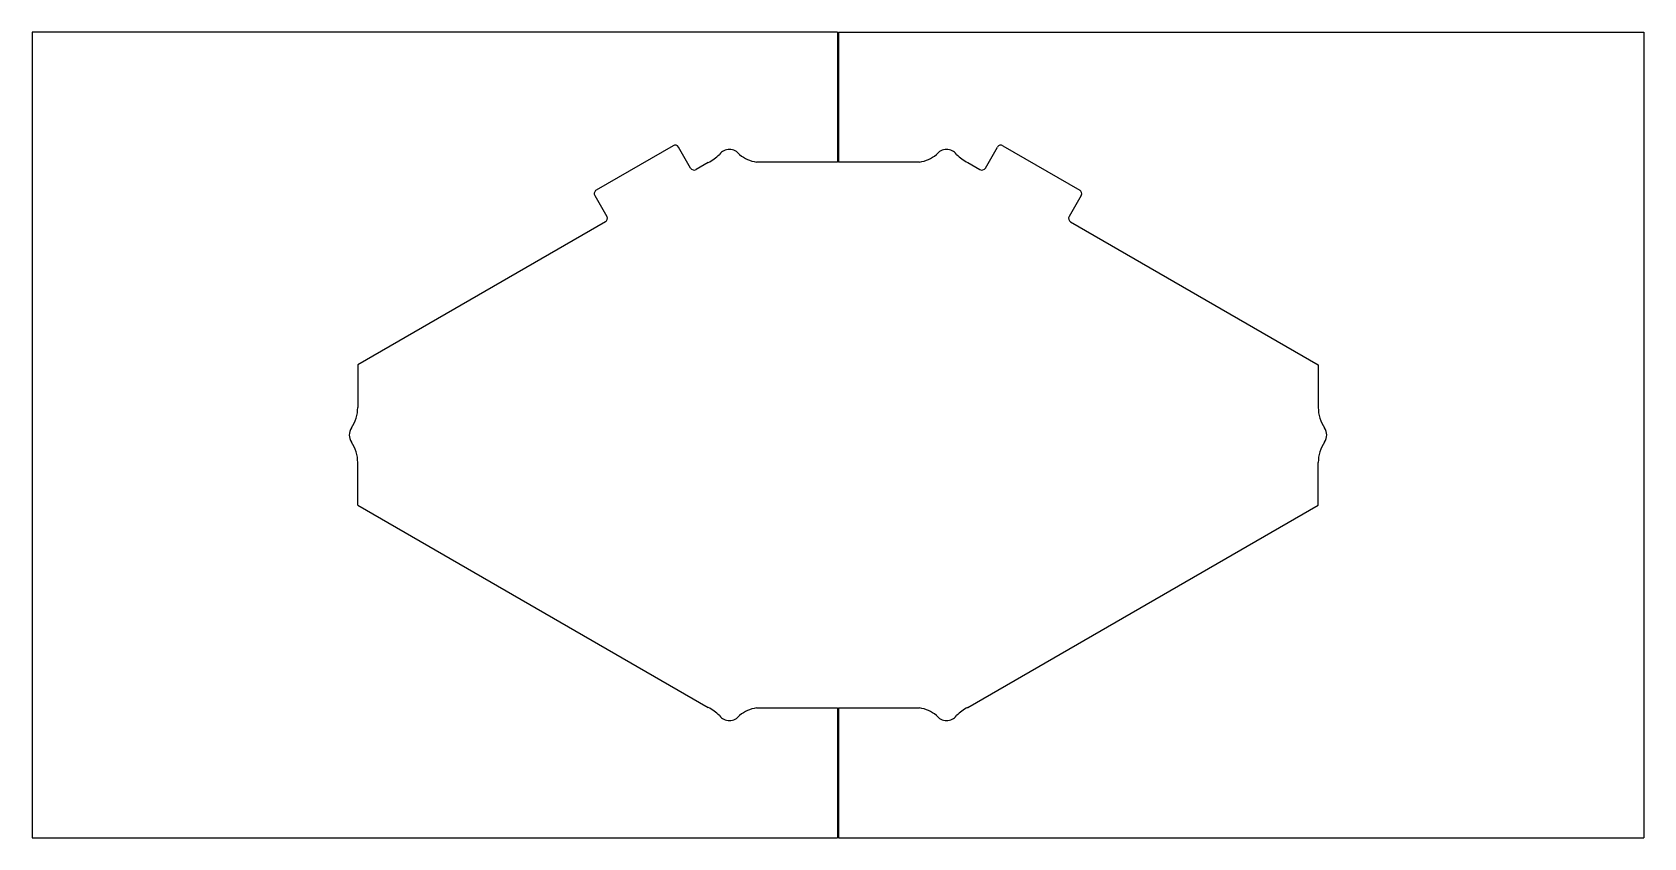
# Model space of a CAD drawing. Header units: millimetres. Extents: x -1000 to 1000, y -500 to 500.
import ezdxf

# ---------------------------------------------------------------- set-up
doc = ezdxf.new("R2010")
doc.units = ezdxf.units.MM

msp = doc.modelspace()

# ---------------------------------------------------------------- linework, layer by layer
at = {"color": 7, "linetype": 'Continuous', "lineweight": 25}
for p, q in [((-1000, 500), (-1000, -500)), ((-0.5, 500), (-1000, 500)), ((-0.5, 500), (-0.5, 338.8)), ((0.5, 500), (0.5, 338.8)), ((0.5, 500), (1000, 500)), ((1000, 500), (1000, -500)), ((-204.7, 359.1), (-300, 304.1)), ((-182.9, 331.3), (-197.9, 357.3)), ((182.9, 331.3), (197.9, 357.3)), ((204.7, 359.1), (300, 304.1)), ((-161, 338.2), (-176.1, 329.5)), ((-0.5, 338.8), (-101.3, 338.8)), ((101.3, 338.8), (0.5, 338.8)), ((161, 338.2), (176.1, 329.5)), ((-301.8, 297.3), (-286.8, 271.3)), ((301.8, 297.3), (286.8, 271.3)), ((-288.7, 264.5), (-596, 87)), ((288.7, 264.5), (596, 87)), ((-596, 87), (-596, 34.1)), ((596, 87), (596, 34.1)), ((-596, -87), (-596, -34.1)), ((596, -87), (596, -34.1)), ((-596, -87), (-161, -338.2)), ((161.1, -338.1), (596, -87)), ((-101.3, -338.8), (-0.5, -338.8)), ((-0.5, -338.8), (-0.5, -500)), ((0.5, -338.8), (0.5, -500)), ((0.5, -338.8), (101.3, -338.8)), ((160.8, -338.3), (161.1, -338.1)), ((-1000, -500), (-0.5, -500)), ((0.5, -500), (1000, -500))]:
    msp.add_line(p, q, dxfattribs=at)
for centre, radius, start, end in [((-202.2, 354.8), 5, 30, 120), ((-183.6, 383.5), 50.6, 296.5549, 316.0204), ((-134.8, 339), 15.5, 35.7882, 142.9765), ((-94, 383.5), 45.3, 231.4849, 260.7837), ((94, 383.5), 45.3, 279.2163, 308.5151), ((134.8, 339), 15.5, 37.0235, 144.2118), ((183.6, 383.5), 50.6, 223.9796, 243.4451), ((202.2, 354.8), 5, 60, 150), ((-178.6, 333.8), 5, 210, 300), ((178.6, 333.8), 5, 240, 330), ((-297.5, 299.8), 5, 120, 210), ((297.5, 299.8), 5, 330, 60), ((-291.2, 268.8), 5, 300, 30), ((291.2, 268.8), 5, 150, 240), ((-641, 34.1), 45, 325.7354, 0), ((641, 34.1), 45, 180, 214.2646), ((-591, 0), 15.5, 145.7354, 214.2646), ((591, 0), 15.5, 325.7354, 34.2646), ((-641, -34.1), 45, 0, 34.2646), ((641, -34.1), 45, 145.7354, 180), ((-183.6, -383.5), 50.6, 43.9796, 63.4451), ((-94, -383.5), 45.3, 99.2163, 128.5151), ((94, -383.5), 45.3, 51.4849, 80.7837), ((183.6, -383.5), 50.6, 116.7134, 136.0204), ((-134.8, -339), 15.5, 217.0235, 324.2118), ((134.8, -339), 15.5, 215.7882, 322.9765)]:
    msp.add_arc(centre, radius, start, end, dxfattribs=at)

doc.saveas('drawing.dxf')
